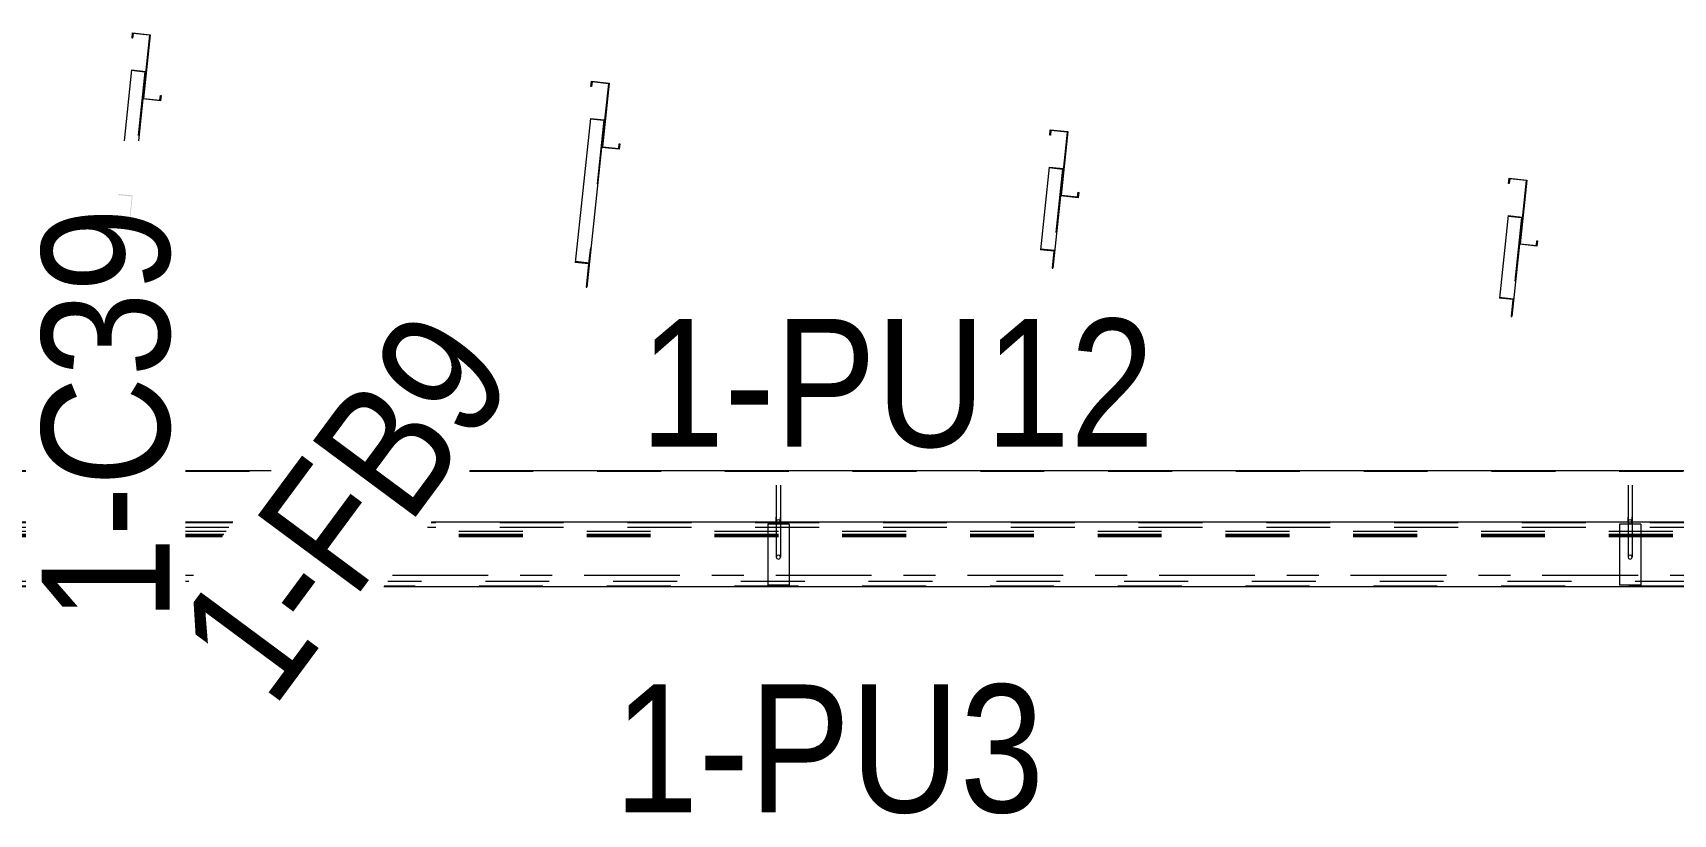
# Model space of a CAD drawing. Header units: millimetres. Extents: x -49 to 1122, y -181 to 639.
# Drawn here: x 426.4 to 477.7, y 552.7 to 577.2 of the extents above; entities that cross this region are included whole.
import ezdxf

# ---------------------------------------------------------------- set-up
doc = ezdxf.new("R2010")
doc.units = ezdxf.units.MM
for name, pattern in [('XKITLINE00', [0]), ('XKITLINE02', [4, 2, -2]), ('XKITLINE03', [6, 3, -1, 1, -1])]:
    doc.linetypes.add(name, pattern=pattern)
for name, color, linetype, lineweight in [('Part', 2, 'Continuous', 0), ('PartMark', 7, 'Continuous', 0), ('S-grid', 1, 'Continuous', 0)]:
    doc.layers.add(name, color=color, linetype=linetype, lineweight=lineweight)
doc.styles.add('ARIAL', font='ARIAL.TTF')

# ---------------------------------------------------------------- blocks, each defined once
blk = doc.blocks.new('*A319')
at = {"layer": 'Part'}
blk.add_hatch(color=3, dxfattribs=at).paths.add_polyline_path([(473.454, 570.537), (473.47, 570.683), (473.49, 570.681), (473.472, 570.515), (472.92, 570.574), (473.13, 572.565), (472.617, 572.619), (472.602, 572.473), (472.582, 572.475), (472.599, 572.641), (473.152, 572.583), (472.942, 570.591)], flags=17)
blk = doc.blocks.new('*A320')
at = {"layer": 'Part'}
blk.add_hatch(color=3, dxfattribs=at).paths.add_polyline_path([(459.09, 572.053), (459.105, 572.198), (459.125, 572.196), (459.108, 572.031), (458.555, 572.089), (458.765, 574.08), (458.252, 574.134), (458.237, 573.988), (458.217, 573.99), (458.235, 574.156), (458.787, 574.098), (458.577, 572.107)], flags=17)
blk = doc.blocks.new('*A321')
at = {"layer": 'Part'}
blk.add_hatch(color=3, dxfattribs=at).paths.add_polyline_path([(444.725, 573.568), (444.74, 573.714), (444.76, 573.711), (444.743, 573.546), (444.19, 573.604), (444.4, 575.595), (443.888, 575.649), (443.872, 575.503), (443.852, 575.505), (443.87, 575.671), (444.422, 575.613), (444.212, 573.622)], flags=17)
blk = doc.blocks.new('*A322')
at = {"layer": 'Part'}
blk.add_hatch(color=3, dxfattribs=at).paths.add_polyline_path([(430.36, 575.083), (430.376, 575.229), (430.395, 575.227), (430.378, 575.061), (429.826, 575.119), (430.036, 577.11), (429.523, 577.164), (429.507, 577.018), (429.488, 577.021), (429.505, 577.186), (430.058, 577.128), (429.848, 575.137)], flags=17)
blk = doc.blocks.new('*A361')
at = {"layer": 'Part'}
blk.add_hatch(color=3, dxfattribs=at).paths.add_polyline_path([(429.061, 572.111), (429.065, 572.146), (429.507, 572.099), (429.434, 571.406), (429.412, 571.408), (429.481, 572.067)], flags=17)
blk = doc.blocks.new('*A363')
at = {"layer": 'Part'}
blk.add_hatch(color=3, dxfattribs=at).paths.add_polyline_path([(443.364, 570.003), (443.368, 570.041), (443.81, 569.994), (443.729, 569.232), (443.707, 569.235), (443.783, 569.958)], flags=17)
blk = doc.blocks.new('*A365')
at = {"layer": 'Part'}
blk.add_hatch(color=3, dxfattribs=at).paths.add_polyline_path([(472.295, 568.889), (472.298, 568.917), (472.74, 568.87), (472.681, 568.31), (472.659, 568.313), (472.715, 568.845)], flags=17)
blk = doc.blocks.new('*A366')
at = {"layer": 'Part'}
blk.add_hatch(color=3, dxfattribs=at).paths.add_polyline_path([(457.93, 570.404), (457.933, 570.432), (458.375, 570.385), (458.316, 569.825), (458.294, 569.828), (458.35, 570.36)], flags=17)
blk = doc.blocks.new('*A1700')
at = {"layer": 'S-grid', "color": 1, "linetype": 'XKITLINE03', "lineweight": 0}
for p, q in [((431.161, 560.222), (431.417, 560.222)), ((437.639, 560.222), (511.417, 560.222))]:
    blk.add_line(p, q, dxfattribs=at)
blk = doc.blocks.new('*A1703')
at = {"layer": 'S-grid', "color": 1, "linetype": 'XKITLINE03', "lineweight": 0}
for p, q in [((431.161, 560.222), (431.417, 560.222)), ((437.639, 560.222), (511.417, 560.222))]:
    blk.add_line(p, q, dxfattribs=at)
blk = doc.blocks.new('*A1761')
at = {"layer": 'Part', "color": 2, "linetype": 'XKITLINE00', "lineweight": 0}
for p, q in [((472.582, 572.475), (472.599, 572.641)), ((472.599, 572.641), (473.152, 572.583)), ((472.617, 572.619), (472.602, 572.473)), ((473.13, 572.565), (472.617, 572.619)), ((472.602, 572.473), (472.582, 572.475)), ((473.13, 572.565), (472.92, 570.574)), ((473.152, 572.583), (472.942, 570.591)), ((473.472, 570.515), (472.92, 570.574)), ((472.942, 570.591), (473.454, 570.537)), ((473.454, 570.537), (473.47, 570.683)), ((473.47, 570.683), (473.49, 570.681)), ((473.49, 570.681), (473.472, 570.515))]:
    blk.add_line(p, q, dxfattribs=at)
blk = doc.blocks.new('*A1762')
at = {"layer": 'Part', "color": 2, "linetype": 'XKITLINE00', "lineweight": 0}
for p, q in [((458.217, 573.99), (458.235, 574.156)), ((458.235, 574.156), (458.787, 574.098)), ((458.237, 573.988), (458.217, 573.99)), ((458.252, 574.134), (458.237, 573.988)), ((458.765, 574.08), (458.252, 574.134)), ((458.765, 574.08), (458.555, 572.089)), ((458.787, 574.098), (458.577, 572.107)), ((458.577, 572.107), (459.09, 572.053)), ((459.09, 572.053), (459.105, 572.198)), ((459.105, 572.198), (459.125, 572.196)), ((459.125, 572.196), (459.108, 572.031)), ((459.108, 572.031), (458.555, 572.089))]:
    blk.add_line(p, q, dxfattribs=at)
blk = doc.blocks.new('*A1763')
at = {"layer": 'Part', "color": 2, "linetype": 'XKITLINE00', "lineweight": 0}
for p, q in [((443.852, 575.505), (443.87, 575.671)), ((443.872, 575.503), (443.852, 575.505)), ((443.87, 575.671), (444.422, 575.613)), ((443.888, 575.649), (443.872, 575.503)), ((444.4, 575.595), (443.888, 575.649)), ((444.4, 575.595), (444.19, 573.604)), ((444.422, 575.613), (444.212, 573.622)), ((444.725, 573.568), (444.74, 573.714)), ((444.74, 573.714), (444.76, 573.711)), ((444.76, 573.711), (444.743, 573.546)), ((444.743, 573.546), (444.19, 573.604)), ((444.212, 573.622), (444.725, 573.568))]:
    blk.add_line(p, q, dxfattribs=at)
blk = doc.blocks.new('*A1764')
at = {"layer": 'Part', "color": 2, "linetype": 'XKITLINE00', "lineweight": 0}
for p, q in [((429.488, 577.021), (429.505, 577.186)), ((429.507, 577.018), (429.488, 577.021)), ((429.505, 577.186), (430.058, 577.128)), ((429.523, 577.164), (429.507, 577.018)), ((430.036, 577.11), (429.523, 577.164)), ((430.036, 577.11), (429.826, 575.119)), ((430.058, 577.128), (429.848, 575.137)), ((430.36, 575.083), (430.376, 575.229)), ((430.376, 575.229), (430.395, 575.227)), ((430.395, 575.227), (430.378, 575.061)), ((430.378, 575.061), (429.826, 575.119)), ((429.848, 575.137), (430.36, 575.083))]:
    blk.add_line(p, q, dxfattribs=at)
blk = doc.blocks.new('*A1976')
at = {"layer": 'Part', "color": 7, "linetype": 'XKITLINE02', "lineweight": 0}
for p, q in [((449.656, 563.04), (449.656, 562.983)), ((449.789, 563.04), (449.789, 562.983)), ((449.656, 561.879), (449.656, 560.789)), ((449.789, 561.879), (449.789, 560.789)), ((449.675, 560.835), (449.656, 560.789)), ((449.722, 560.855), (449.675, 560.835)), ((449.769, 560.835), (449.722, 560.855)), ((449.789, 560.789), (449.769, 560.835)), ((449.656, 560.789), (449.675, 560.742)), ((449.675, 560.742), (449.722, 560.723)), ((449.722, 560.723), (449.769, 560.742)), ((449.769, 560.742), (449.789, 560.789))]:
    blk.add_line(p, q, dxfattribs=at)
at = {"layer": 'Part', "color": 2, "linetype": 'XKITLINE00', "lineweight": 0}
for p, q in [((449.656, 562.983), (449.656, 561.879)), ((449.789, 562.983), (449.789, 561.879))]:
    blk.add_line(p, q, dxfattribs=at)
blk = doc.blocks.new('*A1977')
at = {"layer": 'Part', "color": 7, "linetype": 'XKITLINE02', "lineweight": 0}
for p, q in [((450.056, 561.823), (449.389, 561.823)), ((449.389, 561.823), (449.389, 559.912)), ((450.056, 561.823), (450.056, 559.912)), ((450.056, 559.912), (449.389, 559.912))]:
    blk.add_line(p, q, dxfattribs=at)
blk = doc.blocks.new('*A1978')
at = {"layer": 'Part', "color": 2, "linetype": 'XKITLINE00', "lineweight": 0}
for p, q in [((429.474, 576.028), (429.24, 573.808)), ((429.474, 576.028), (429.916, 575.981)), ((429.826, 575.119), (429.687, 573.808))]:
    blk.add_line(p, q, dxfattribs=at)
at = {"layer": 'Part', "color": 7, "linetype": 'XKITLINE02', "lineweight": 0}
for p, q in [((429.473, 576.014), (429.893, 575.969)), ((429.893, 575.969), (429.665, 573.808)), ((429.916, 575.981), (429.826, 575.119)), ((429.865, 575.702), (429.887, 575.699))]:
    blk.add_line(p, q, dxfattribs=at)
blk = doc.blocks.new('*A1982')
at = {"layer": 'Part', "color": 2, "linetype": 'XKITLINE00', "lineweight": 0}
for p, q in [((443.839, 574.512), (443.364, 570.003)), ((443.839, 574.512), (444.281, 574.465)), ((444.19, 573.604), (443.729, 569.232)), ((443.783, 569.958), (443.364, 570.003)), ((443.368, 570.041), (443.81, 569.994)), ((443.783, 569.958), (443.707, 569.235)), ((443.707, 569.235), (443.729, 569.232))]:
    blk.add_line(p, q, dxfattribs=at)
at = {"layer": 'Part', "color": 7, "linetype": 'XKITLINE02', "lineweight": 0}
for p, q in [((444.258, 574.455), (443.783, 569.958)), ((443.838, 574.499), (444.258, 574.455)), ((444.281, 574.465), (444.19, 573.604)), ((444.232, 574.211), (444.254, 574.209))]:
    blk.add_line(p, q, dxfattribs=at)
blk = doc.blocks.new('*A1983')
at = {"layer": 'Part', "color": 7, "linetype": 'XKITLINE02', "lineweight": 0}
for p, q in [((423.111, 561.879), (423.111, 559.856)), ((423.611, 561.879), (423.111, 561.879)), ((426.161, 561.859), (423.111, 561.859)), ((432.629, 561.859), (431.161, 561.859)), ((503, 561.859), (438.851, 561.859)), ((426.161, 561.712), (423.111, 561.712)), ((432.52, 561.712), (431.161, 561.712)), ((503, 561.712), (438.743, 561.712)), ((503, 559.856), (503, 561.745)), ((426.161, 560.023), (423.111, 560.023)), ((426.161, 559.876), (423.111, 559.876)), ((423.778, 559.856), (423.111, 559.856)), ((431.269, 560.023), (431.161, 560.023)), ((494.351, 559.876), (437.383, 559.876)), ((494.549, 560.023), (437.492, 560.023)), ((503, 560.023), (494.842, 560.023)), ((503, 559.876), (494.95, 559.876)), ((503, 559.856), (502.333, 559.856))]:
    blk.add_line(p, q, dxfattribs=at)
at = {"layer": 'Part', "color": 2, "linetype": 'XKITLINE00', "lineweight": 0}
for p, q in [((426.161, 561.879), (423.611, 561.879)), ((432.644, 561.879), (431.161, 561.879)), ((503, 561.879), (438.866, 561.879)), ((503, 561.879), (503, 561.745)), ((426.161, 559.856), (423.778, 559.856)), ((494.324, 559.856), (437.368, 559.856)), ((502.333, 559.856), (494.965, 559.856))]:
    blk.add_line(p, q, dxfattribs=at)
blk = doc.blocks.new('*A1984')
at = {"layer": 'Part', "color": 7, "linetype": 'XKITLINE02', "lineweight": 0}
for p, q in [((476.322, 561.893), (476.322, 562.039)), ((476.342, 561.94), (476.322, 561.893)), ((476.322, 561.893), (476.342, 561.847)), ((476.389, 561.959), (476.342, 561.94)), ((476.342, 561.847), (476.389, 561.828)), ((476.436, 561.94), (476.389, 561.959)), ((476.389, 561.828), (476.436, 561.847)), ((476.456, 561.893), (476.436, 561.94)), ((476.436, 561.847), (476.456, 561.893)), ((476.456, 561.893), (476.456, 562.039))]:
    blk.add_line(p, q, dxfattribs=at)
blk = doc.blocks.new('*A1985')
at = {"layer": 'Part', "color": 7, "linetype": 'XKITLINE02', "lineweight": 0}
for p, q in [((476.322, 563.04), (476.322, 562.983)), ((476.456, 563.04), (476.456, 562.983)), ((476.322, 561.879), (476.322, 560.789)), ((476.456, 561.879), (476.456, 560.789)), ((476.342, 560.835), (476.322, 560.789)), ((476.389, 560.855), (476.342, 560.835)), ((476.436, 560.835), (476.389, 560.855)), ((476.456, 560.789), (476.436, 560.835)), ((476.322, 560.789), (476.342, 560.742)), ((476.342, 560.742), (476.389, 560.723)), ((476.389, 560.723), (476.436, 560.742)), ((476.436, 560.742), (476.456, 560.789))]:
    blk.add_line(p, q, dxfattribs=at)
at = {"layer": 'Part', "color": 2, "linetype": 'XKITLINE00', "lineweight": 0}
for p, q in [((476.322, 562.983), (476.322, 561.879)), ((476.456, 562.983), (476.456, 561.879))]:
    blk.add_line(p, q, dxfattribs=at)
blk = doc.blocks.new('*A1986')
at = {"layer": 'Part', "color": 7, "linetype": 'XKITLINE02', "lineweight": 0}
for p, q in [((476.722, 561.823), (476.056, 561.823)), ((476.056, 561.823), (476.056, 559.912)), ((476.722, 561.823), (476.722, 559.912)), ((476.722, 559.912), (476.056, 559.912))]:
    blk.add_line(p, q, dxfattribs=at)
blk = doc.blocks.new('*A1988')
at = {"layer": 'Part', "color": 2, "linetype": 'XKITLINE00', "lineweight": 0}
for p, q in [((472.568, 571.473), (472.295, 568.889)), ((472.568, 571.473), (473.01, 571.426)), ((472.92, 570.574), (472.681, 568.31)), ((472.715, 568.845), (472.295, 568.889)), ((472.298, 568.917), (472.74, 568.87)), ((472.715, 568.845), (472.659, 568.313)), ((472.659, 568.313), (472.681, 568.31))]:
    blk.add_line(p, q, dxfattribs=at)
at = {"layer": 'Part', "color": 7, "linetype": 'XKITLINE02', "lineweight": 0}
for p, q in [((472.566, 571.455), (472.986, 571.411)), ((472.986, 571.411), (472.715, 568.845)), ((473.01, 571.426), (472.92, 570.574)), ((472.951, 571.079), (472.973, 571.077))]:
    blk.add_line(p, q, dxfattribs=at)
blk = doc.blocks.new('*A1989')
at = {"layer": 'Part', "color": 2, "linetype": 'XKITLINE00', "lineweight": 0}
for p, q in [((458.203, 572.988), (457.93, 570.404)), ((458.203, 572.988), (458.645, 572.941)), ((458.555, 572.089), (458.316, 569.825)), ((458.35, 570.36), (457.93, 570.404)), ((457.933, 570.432), (458.375, 570.385)), ((458.35, 570.36), (458.294, 569.828)), ((458.294, 569.828), (458.316, 569.825))]:
    blk.add_line(p, q, dxfattribs=at)
at = {"layer": 'Part', "color": 7, "linetype": 'XKITLINE02', "lineweight": 0}
for p, q in [((458.201, 572.97), (458.621, 572.926)), ((458.621, 572.926), (458.35, 570.36)), ((458.645, 572.941), (458.555, 572.089)), ((458.586, 572.595), (458.608, 572.592))]:
    blk.add_line(p, q, dxfattribs=at)
blk = doc.blocks.new('*A2114')
at = {"layer": 'Part', "color": 2, "linetype": 'XKITLINE00', "lineweight": 0}
for p, q in [((416.389, 563.539), (416.389, 561.879)), ((422.5, 563.492), (416.389, 563.492)), ((426.161, 563.492), (423.611, 563.492)), ((433.839, 563.492), (431.161, 563.492)), ((509.722, 563.492), (440.061, 563.492)), ((509.722, 563.539), (509.722, 563.492)), ((509.722, 563.492), (509.722, 561.879))]:
    blk.add_line(p, q, dxfattribs=at)
at = {"layer": 'Part', "color": 7, "linetype": 'XKITLINE02', "lineweight": 0}
for p, q in [((416.389, 563.474), (426.161, 563.474)), ((423.611, 563.492), (422.5, 563.492)), ((431.161, 563.474), (433.825, 563.474)), ((440.048, 563.474), (509.722, 563.474)), ((416.389, 561.879), (416.389, 561.424)), ((509.722, 561.879), (509.722, 561.424)), ((426.161, 561.592), (416.389, 561.592)), ((426.161, 561.59), (416.389, 561.59)), ((426.161, 561.501), (416.389, 561.501)), ((426.161, 561.483), (416.389, 561.483)), ((426.161, 561.446), (416.389, 561.446)), ((426.161, 561.424), (416.389, 561.424)), ((432.432, 561.592), (431.161, 561.592)), ((432.43, 561.59), (431.161, 561.59)), ((432.364, 561.501), (431.161, 561.501)), ((432.351, 561.483), (431.161, 561.483)), ((432.324, 561.446), (431.161, 561.446)), ((432.307, 561.424), (431.161, 561.424)), ((509.722, 561.424), (438.53, 561.424)), ((509.722, 561.446), (438.546, 561.446)), ((509.722, 561.483), (438.573, 561.483)), ((509.722, 561.501), (438.586, 561.501)), ((509.722, 561.59), (438.652, 561.59)), ((509.722, 561.592), (438.654, 561.592))]:
    blk.add_line(p, q, dxfattribs=at)
blk = doc.blocks.new('*A2123')
at = {"layer": 'Part', "color": 7, "linetype": 'XKITLINE02', "lineweight": 0}
for p, q in [((449.656, 561.893), (449.656, 562.039)), ((449.675, 561.94), (449.656, 561.893)), ((449.656, 561.893), (449.675, 561.847)), ((449.722, 561.959), (449.675, 561.94)), ((449.675, 561.847), (449.722, 561.828)), ((449.769, 561.94), (449.722, 561.959)), ((449.722, 561.828), (449.769, 561.847)), ((449.789, 561.893), (449.769, 561.94)), ((449.769, 561.847), (449.789, 561.893)), ((449.789, 561.893), (449.789, 562.039))]:
    blk.add_line(p, q, dxfattribs=at)
blk = doc.blocks.new('*A2743')
at = {"layer": 'PartMark', "color": 3, "style": 'ARIAL', "width": 0.85}
blk.add_text('1-FB9', height=4, rotation=53.4742, dxfattribs=at).set_placement((433.897, 556.01))
blk = doc.blocks.new('*A2744')
at = {"layer": 'PartMark', "color": 3, "style": 'ARIAL', "width": 0.85}
blk.add_text('1-PU3', height=4, dxfattribs=at).set_placement((444.582, 552.806))
blk = doc.blocks.new('*A2765')
at = {"layer": 'PartMark', "color": 3, "style": 'ARIAL', "width": 0.85}
blk.add_text('1-PU12', height=4, dxfattribs=at).set_placement((445.389, 564.239))
blk = doc.blocks.new('*A2766')
at = {"layer": 'PartMark', "color": 3, "style": 'ARIAL', "width": 0.85}
blk.add_text('1-C39', height=4, rotation=90.0002, dxfattribs=at).set_placement((430.661, 558.781))

msp = doc.modelspace()

# ---------------------------------------------------------------- block references
at = {"lineweight": 0}
for name in ['*A322', '*A1764', '*A1978', '*A321', '*A1763', '*A1982', '*A320', '*A1762', '*A1989', '*A319', '*A1761', '*A361', '*A2766', '*A1988', '*A366', '*A363', '*A365', '*A2743', '*A2765', '*A2114', '*A1976', '*A1985', '*A1983', '*A2123', '*A1984', '*A1700', '*A1703', '*A1977', '*A1986', '*A2744']:
    msp.add_blockref(name, (0, 0), dxfattribs=at)

doc.saveas('drawing.dxf')
